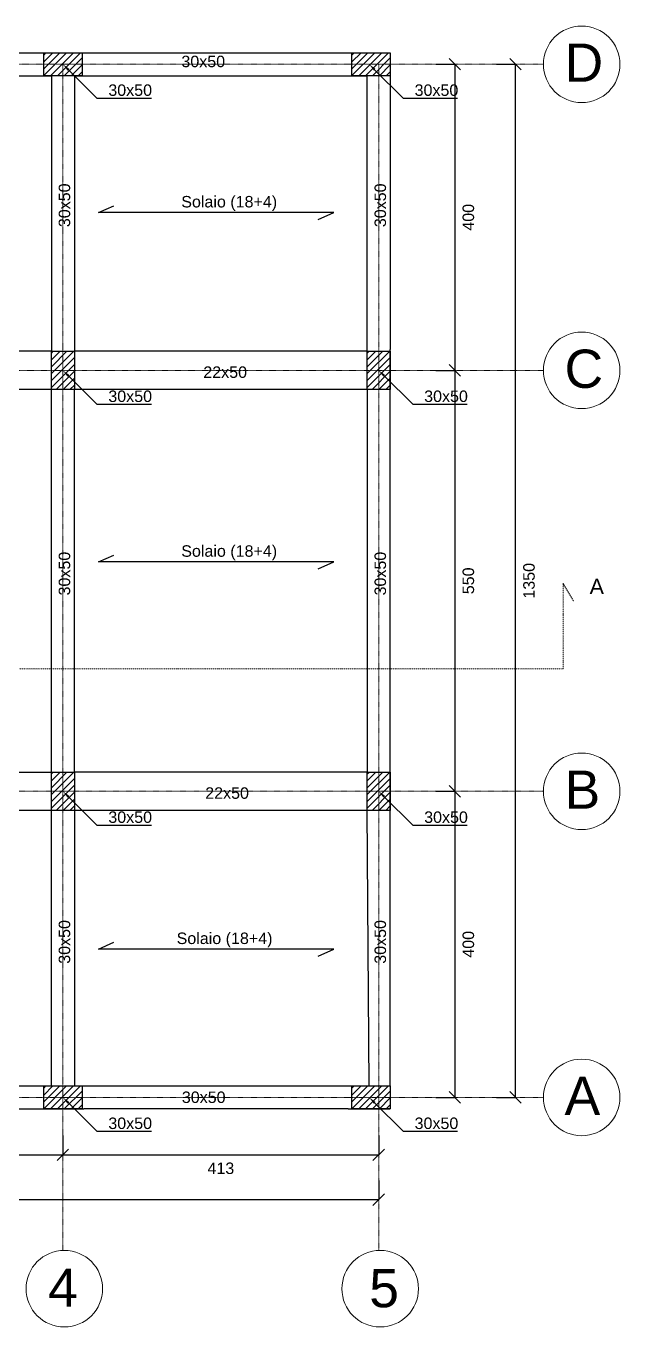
# Model space of a CAD drawing. Header units: millimetres. Extents: x -455371 to 117772, y -78417 to 116564.
# Drawn here: x -77249 to -69493, y -22450 to -5450 of the extents above; entities that cross this region are included whole.
import ezdxf
from ezdxf import colors
from ezdxf.entities.mleader import LeaderData, LeaderLine
from ezdxf.math import Vec2, Vec3

# ---------------------------------------------------------------- set-up
doc = ezdxf.new("R2010")
doc.units = ezdxf.units.MM
doc.linetypes.add('TRATTOPUNTO', pattern=[25.4, 12.7, -6.35, 0, -6.35])
doc.layers.get('0').update_dxf_attribs({"color": 255})
for name, color, linetype, lineweight in [('Cls', 7, 'Continuous', 25), ('fili fissi', 210, 'Continuous', 18), ('fili fissi tratteggiati', 210, 'TRATTOPUNTO', 18), ('quote', 5, 'Continuous', 15), ('Scritte', 7, 'Continuous', 15)]:
    doc.layers.add(name, color=color, linetype=linetype, lineweight=lineweight)
doc.layers.add('RETINI', color=253, linetype='Continuous')
doc.styles.get("Standard").update_dxf_attribs({"font": 'arial.ttf'})
doc.dimstyles.new('scala1 a 100', dxfattribs={"dimtxt": 150, "dimasz": 150, "dimexe": 0.18, "dimexo": 250, "dimgap": 100, "dimtad": 2, "dimdec": 0, "dimlfac": 0.1, "dimzin": 0, "dimdsep": 46, "dimtxsty": 'Standard', "dimblk": 'OBLIQUE', "dimcen": -100, "dimadec": 0, "dimazin": 0, "dimtfac": 1, "dimtdec": 0, "dimtofl": 0, "dimtmove": 0, "dimatfit": 3, "dimfxl": 250, "dimfxlon": 1, "dimtolj": 1, "dimtzin": 0, "dimarcsym": 0})

# ---------------------------------------------------------------- blocks, each defined once
blk = doc.blocks.new('_Oblique')
at = {"color": 0, "linetype": 'ByBlock', "lineweight": -2}
blk.add_line((-0.5, -0.5), (0.5, 0.5), dxfattribs=at)
blk = doc.blocks.new('*D2129')
at = {"layer": 'Defpoints', "color": 0, "transparency": 16777216}
for p in [(-72493, -5950), (-72493, -9950), (-71649, -9950)]:
    blk.add_point(p, dxfattribs=at)
at = {"layer": 'quote', "color": 0, "lineweight": -2, "transparency": 16777216}
for p, q in [((-71899, -5950), (-71649, -5950)), ((-71649, -5950), (-71649, -9950)), ((-71899, -9950), (-71649, -9950))]:
    blk.add_line(p, q, dxfattribs=at)
at = {"layer": 'quote', "color": 0, "lineweight": -2, "transparency": 16777216, "xscale": 150, "yscale": 150, "zscale": 150}
for p, rotation in [((-71649, -5950), 90), ((-71649, -9950), 270)]:
    blk.add_blockref('_Oblique', p, dxfattribs=dict(at, rotation=rotation))
at = {"layer": 'quote', "color": 0, "transparency": 16777216, "insert": (-71472, -7950), "char_height": 150, "attachment_point": 5, "rotation": 90}
blk.add_mtext('\\A1;400', dxfattribs=at)
blk = doc.blocks.new('*D2130')
at = {"layer": 'Defpoints', "color": 0, "transparency": 16777216}
for p in [(-72493, -9950), (-72643, -15450), (-71649, -15450)]:
    blk.add_point(p, dxfattribs=at)
at = {"layer": 'quote', "color": 0, "lineweight": -2, "transparency": 16777216}
for p, q in [((-71899, -9950), (-71649, -9950)), ((-71649, -9950), (-71649, -15450)), ((-71899, -15450), (-71649, -15450))]:
    blk.add_line(p, q, dxfattribs=at)
at = {"layer": 'quote', "color": 0, "lineweight": -2, "transparency": 16777216, "xscale": 150, "yscale": 150, "zscale": 150}
for p, rotation in [((-71649, -9950), 90), ((-71649, -15450), 270)]:
    blk.add_blockref('_Oblique', p, dxfattribs=dict(at, rotation=rotation))
at = {"layer": 'quote', "color": 0, "transparency": 16777216, "insert": (-71472, -12700), "char_height": 150, "attachment_point": 5, "rotation": 90}
blk.add_mtext('\\A1;550', dxfattribs=at)
blk = doc.blocks.new('*D2131')
at = {"layer": 'Defpoints', "color": 0, "transparency": 16777216}
for p in [(-72643, -15450), (-72643, -19450), (-71649, -19450)]:
    blk.add_point(p, dxfattribs=at)
at = {"layer": 'quote', "color": 0, "lineweight": -2, "transparency": 16777216}
for p, q in [((-71899, -15450), (-71649, -15450)), ((-71649, -15450), (-71649, -19450)), ((-71899, -19450), (-71649, -19450))]:
    blk.add_line(p, q, dxfattribs=at)
at = {"layer": 'quote', "color": 0, "lineweight": -2, "transparency": 16777216, "xscale": 150, "yscale": 150, "zscale": 150}
for p, rotation in [((-71649, -15450), 90), ((-71649, -19450), 270)]:
    blk.add_blockref('_Oblique', p, dxfattribs=dict(at, rotation=rotation))
at = {"layer": 'quote', "color": 0, "transparency": 16777216, "insert": (-71472, -17450), "char_height": 150, "attachment_point": 5, "rotation": 90}
blk.add_mtext('\\A1;400', dxfattribs=at)
blk = doc.blocks.new('*D2134')
at = {"layer": 'Defpoints', "color": 0, "transparency": 16777216}
for p in [(-82268, -19450), (-76768, -19450), (-76768, -20200)]:
    blk.add_point(p, dxfattribs=at)
at = {"layer": 'quote', "color": 0, "lineweight": -2, "transparency": 16777216}
for p, q in [((-82268, -19950), (-82268, -20200)), ((-76768, -19950), (-76768, -20200)), ((-82268, -20200), (-76768, -20200))]:
    blk.add_line(p, q, dxfattribs=at)
at = {"layer": 'quote', "color": 0, "lineweight": -2, "transparency": 16777216, "xscale": 150, "yscale": 150, "zscale": 150, "rotation": 180}
blk.add_blockref('_Oblique', (-82268, -20200), dxfattribs=at)
at = {"layer": 'quote', "color": 0, "lineweight": -2, "transparency": 16777216, "xscale": 150, "yscale": 150, "zscale": 150}
blk.add_blockref('_Oblique', (-76768, -20200), dxfattribs=at)
at = {"layer": 'quote', "color": 0, "transparency": 16777216, "insert": (-79518, -20377), "char_height": 150, "attachment_point": 5}
blk.add_mtext('\\A1;550', dxfattribs=at)
blk = doc.blocks.new('*D2135')
at = {"layer": 'Defpoints', "color": 0, "transparency": 16777216}
for p in [(-76768, -19450), (-72643, -19450), (-72643, -20200)]:
    blk.add_point(p, dxfattribs=at)
at = {"layer": 'quote', "color": 0, "lineweight": -2, "transparency": 16777216}
for p, q in [((-76768, -19950), (-76768, -20200)), ((-72643, -19950), (-72643, -20200)), ((-76768, -20200), (-72643, -20200))]:
    blk.add_line(p, q, dxfattribs=at)
at = {"layer": 'quote', "color": 0, "lineweight": -2, "transparency": 16777216, "xscale": 150, "yscale": 150, "zscale": 150, "rotation": 180}
blk.add_blockref('_Oblique', (-76768, -20200), dxfattribs=at)
at = {"layer": 'quote', "color": 0, "lineweight": -2, "transparency": 16777216, "xscale": 150, "yscale": 150, "zscale": 150}
blk.add_blockref('_Oblique', (-72643, -20200), dxfattribs=at)
at = {"layer": 'quote', "color": 0, "transparency": 16777216, "insert": (-74705, -20377), "char_height": 150, "attachment_point": 5}
blk.add_mtext('\\A1;413', dxfattribs=at)
blk = doc.blocks.new('*D2136')
at = {"layer": 'Defpoints', "color": 0, "transparency": 16777216}
for p in [(-90393, -19450), (-72643, -19450), (-72643, -20786)]:
    blk.add_point(p, dxfattribs=at)
at = {"layer": 'quote', "color": 0, "lineweight": -2, "transparency": 16777216}
for p, q in [((-90393, -20536), (-90393, -20786)), ((-72643, -20536), (-72643, -20786)), ((-90393, -20786), (-72643, -20786))]:
    blk.add_line(p, q, dxfattribs=at)
at = {"layer": 'quote', "color": 0, "lineweight": -2, "transparency": 16777216, "xscale": 150, "yscale": 150, "zscale": 150, "rotation": 180}
blk.add_blockref('_Oblique', (-90393, -20786), dxfattribs=at)
at = {"layer": 'quote', "color": 0, "lineweight": -2, "transparency": 16777216, "xscale": 150, "yscale": 150, "zscale": 150}
blk.add_blockref('_Oblique', (-72643, -20786), dxfattribs=at)
at = {"layer": 'quote', "color": 0, "transparency": 16777216, "insert": (-81518, -20963), "char_height": 150, "attachment_point": 5}
blk.add_mtext('\\A1;1775', dxfattribs=at)
blk = doc.blocks.new('*D2137')
at = {"layer": 'Defpoints', "color": 0, "transparency": 16777216}
for p in [(-72643, -5950), (-70856, -5950), (-72643, -19450)]:
    blk.add_point(p, dxfattribs=at)
at = {"layer": 'quote', "color": 0, "lineweight": -2, "transparency": 16777216}
for p, q in [((-71106, -5950), (-70856, -5950)), ((-70856, -19450), (-70856, -5950)), ((-71106, -19450), (-70856, -19450))]:
    blk.add_line(p, q, dxfattribs=at)
at = {"layer": 'quote', "color": 0, "lineweight": -2, "transparency": 16777216, "xscale": 150, "yscale": 150, "zscale": 150}
for p, rotation in [((-70856, -5950), 90), ((-70856, -19450), 270)]:
    blk.add_blockref('_Oblique', p, dxfattribs=dict(at, rotation=rotation))
at = {"layer": 'quote', "color": 0, "transparency": 16777216, "insert": (-70680, -12700), "char_height": 150, "attachment_point": 5, "rotation": 90}
blk.add_mtext('\\A1;1350', dxfattribs=at)

msp = doc.modelspace()

# ---------------------------------------------------------------- hatches: boundary and pattern name
at = {"layer": 'RETINI'}
h = msp.add_hatch(dxfattribs=at)
h.set_pattern_fill('ANSI31', color=256, scale=20)
h.set_pattern_definition([(45, (26489.58, -52022.914), (-44.90128, 44.90128), [])])
h.paths.add_polyline_path([(-76892.6, -5800.4), (-77017.6, -5800.4), (-77017.6, -6100.4), (-76892.6, -6100.4)])
h.paths.add_polyline_path([(-76517.6, -5800.4), (-76892.6, -5800.4), (-76892.6, -6100.4), (-76517.6, -6100.4)])
h = msp.add_hatch(dxfattribs=at)
h.set_pattern_fill('ANSI31', color=256, scale=20)
h.set_pattern_definition([(45, (30514.58, -52022.914), (-44.90128, 44.90128), [])])
h.paths.add_polyline_path([(-72867.6, -5800.4), (-72992.6, -5800.4), (-72992.6, -6100.4), (-72867.6, -6100.4)])
h.paths.add_polyline_path([(-72492.6, -5800.4), (-72867.6, -5800.4), (-72867.6, -6100.4), (-72492.6, -6100.4)])
h = msp.add_hatch(dxfattribs=at)
h.set_pattern_fill('ANSI31', color=256, scale=20)
h.set_pattern_definition([(45, (26614.58, -60022.914), (-44.90128, 44.90128), [])])
h.paths.add_polyline_path([(-76617.6, -9950.4), (-76767.6, -9950.4), (-76767.6, -10200.4), (-76617.6, -10200.4)])
h.paths.add_polyline_path([(-76767.6, -9950.4), (-76767.6, -9700.4), (-76917.6, -9700.4), (-76917.6, -10200.4), (-76767.6, -10200.4)])
h.paths.add_polyline_path([(-76617.6, -9700.4), (-76767.6, -9700.4), (-76767.6, -9950.4), (-76617.6, -9950.4)])
h = msp.add_hatch(dxfattribs=at)
h.set_pattern_fill('ANSI31', color=256, scale=20)
h.set_pattern_definition([(45, (30739.58, -60022.914), (-44.90128, 44.90128), [])])
h.paths.add_polyline_path([(-72492.6, -9950.4), (-72642.6, -9950.4), (-72642.6, -10200.4), (-72492.6, -10200.4)])
h.paths.add_polyline_path([(-72642.6, -9950.4), (-72642.6, -9700.4), (-72792.6, -9700.4), (-72792.6, -10200.4), (-72642.6, -10200.4)])
h.paths.add_polyline_path([(-72492.6, -9700.4), (-72642.6, -9700.4), (-72642.6, -9950.4), (-72492.6, -9950.4)])
h = msp.add_hatch(dxfattribs=at)
h.set_pattern_fill('ANSI31', color=256, scale=20)
h.set_pattern_definition([(45, (26614.58, -65522.914), (-44.90128, 44.90128), [])])
h.paths.add_polyline_path([(-76617.6, -15450.4), (-76767.6, -15450.4), (-76767.6, -15700.4), (-76617.6, -15700.4)])
h.paths.add_polyline_path([(-76767.6, -15450.4), (-76767.6, -15200.4), (-76917.6, -15200.4), (-76917.6, -15700.4), (-76767.6, -15700.4)])
h.paths.add_polyline_path([(-76617.6, -15200.4), (-76767.6, -15200.4), (-76767.6, -15450.4), (-76617.6, -15450.4)])
h = msp.add_hatch(dxfattribs=at)
h.set_pattern_fill('ANSI31', color=256, scale=20)
h.set_pattern_definition([(45, (30739.58, -65522.914), (-44.90128, 44.90128), [])])
h.paths.add_polyline_path([(-72492.6, -15450.4), (-72642.6, -15450.4), (-72642.6, -15700.4), (-72492.6, -15700.4)])
h.paths.add_polyline_path([(-72642.6, -15450.4), (-72642.6, -15200.4), (-72792.6, -15200.4), (-72792.6, -15700.4), (-72642.6, -15700.4)])
h.paths.add_polyline_path([(-72492.6, -15200.4), (-72642.6, -15200.4), (-72642.6, -15450.4), (-72492.6, -15450.4)])
h = msp.add_hatch(dxfattribs=at)
h.set_pattern_fill('ANSI31', color=256, scale=20)
h.set_pattern_definition([(45, (26489.58, -65522.914), (-44.90128, 44.90128), [])])
h.paths.add_polyline_path([(-76892.6, -19300.4), (-77017.6, -19300.4), (-77017.6, -19600.4), (-76892.6, -19600.4)])
h.paths.add_polyline_path([(-76517.6, -19300.4), (-76892.6, -19300.4), (-76892.6, -19600.4), (-76517.6, -19600.4)])
h = msp.add_hatch(dxfattribs=at)
h.set_pattern_fill('ANSI31', color=256, scale=20)
h.set_pattern_definition([(45, (30514.58, -65522.914), (-44.90128, 44.90128), [])])
h.paths.add_polyline_path([(-72867.6, -19300.4), (-72992.6, -19300.4), (-72992.6, -19600.4), (-72867.6, -19600.4)])
h.paths.add_polyline_path([(-72492.6, -19300.4), (-72867.6, -19300.4), (-72867.6, -19600.4), (-72492.6, -19600.4)])

# ---------------------------------------------------------------- linework, layer by layer
at = {"layer": 'Cls'}
for points in [[(-81992.6, -5800.4), (-77042.6, -5800.4)], [(-77042.6, -5800.4), (-76492.6, -5800.4)], [(-76492.6, -5800.4), (-73042.6, -5800.4)], [(-73042.6, -5800.4), (-72492.6, -5800.4)], [(-76617.6, -6100.4), (-72792.6, -6100.4)], [(-76617.6, -6100.4), (-76617.6, -9700.4)], [(-72792.6, -9700.4), (-72792.6, -6100.4)], [(-72492.6, -6100.4), (-72492.6, -9675.4)], [(-73432.3, -7977.8), (-73229.9, -7887.9), (-74767.6, -7887.9), (-76305.2, -7887.9), (-76102.8, -7798.1)], [(-72492.6, -15175.4), (-72492.6, -9675.4)], [(-76917.6, -10200.4), (-76917.6, -9700.4), (-76617.6, -9700.4), (-76617.6, -10200.4), (-76917.6, -10200.4)], [(-72792.6, -9700.4), (-76617.6, -9700.4)], [(-72792.6, -10200.4), (-72792.6, -9700.4), (-72492.6, -9700.4), (-72492.6, -10200.4), (-72792.6, -10200.4)], [(-76917.6, -10200.4), (-82117.6, -10200.4), (-82117.6, -15200.4), (-76917.6, -15200.4)], [(-76917.6, -15200.4), (-76917.6, -10200.4)], [(-76617.6, -15200.4), (-76617.6, -10200.4)], [(-72792.6, -10200.4), (-72792.6, -15200.4), (-76617.6, -15200.4)], [(-72792.6, -10200.4), (-76617.6, -10200.4)], [(-73432.3, -12542.3), (-73229.9, -12452.5), (-74767.6, -12452.5), (-76305.2, -12452.5), (-76102.8, -12362.7)], [(-76917.6, -15700.4), (-76917.6, -15200.4), (-76617.6, -15200.4), (-76617.6, -15700.4), (-76917.6, -15700.4)], [(-72792.6, -15700.4), (-72792.6, -15200.4), (-72492.6, -15200.4), (-72492.6, -15700.4), (-72792.6, -15700.4)], [(-72492.6, -19300.4), (-72492.6, -15175.4)], [(-76617.6, -15700.4), (-76617.6, -19300.4), (-72767.6, -19300.4), (-72792.7, -15699.6), (-76617.6, -15700.4)], [(-73432.3, -17602.8), (-73229.9, -17512.9), (-74767.6, -17512.9), (-76305.2, -17512.9), (-76102.8, -17423.1)], [(-82017.6, -19300.4), (-77017.6, -19300.4)], [(-82267.6, -19600.4), (-76767.6, -19600.4)], [(-77042.6, -19600.4), (-76492.6, -19600.4)], [(-73042.6, -19600.4), (-76492.6, -19600.4)], [(-73042.6, -19600.4), (-72492.6, -19600.4)]]:
    msp.add_lwpolyline(points, dxfattribs=at)
for points in [[(-76517.6, -5800.4), (-76517.6, -6100.4), (-77017.6, -6100.4), (-77017.6, -5800.4)], [(-72492.6, -5800.4), (-72492.6, -6100.4), (-72992.6, -6100.4), (-72992.6, -5800.4)], [(-76917.6, -9700.4), (-82117.6, -9700.4), (-82117.6, -6100.4), (-76917.6, -6100.4)], [(-76917.6, -15700.4), (-82117.6, -15700.4), (-82117.6, -19300.4), (-76917.6, -19300.4)], [(-76517.6, -19300.4), (-76517.6, -19600.4), (-77017.6, -19600.4), (-77017.6, -19300.4)], [(-72492.6, -19300.4), (-72492.6, -19600.4), (-72992.6, -19600.4), (-72992.6, -19300.4)]]:
    msp.add_lwpolyline(points, close=True, dxfattribs=at)
at = {"layer": 'fili fissi'}
for centre in [(-69992.6, -5950.4), (-69992.6, -9950.4), (-69992.6, -15450.4), (-69992.6, -19450.4), (-76749, -21950.1), (-72624, -21950.1)]:
    msp.add_circle(centre, 500, dxfattribs=at)
at = {"layer": 'fili fissi tratteggiati', "ltscale": 0.25}
for p, q in [((-90367.6, -5950.4), (-70492.6, -5950.4)), ((-90392.6, -9950.4), (-70492.6, -9950.4)), ((-70492.6, -15450.4), (-90517.6, -15450.4))]:
    msp.add_line(p, q, dxfattribs=at)
at = {"layer": 'fili fissi tratteggiati'}
for p, q in [((-70236.5, -13849.9), (-70236.5, -12730.7)), ((-70236.5, -12730.7), (-70097, -12968.6)), ((-91075, -13849.9), (-70236.5, -13849.9))]:
    msp.add_line(p, q, dxfattribs=at)
at = {"layer": 'fili fissi tratteggiati', "ltscale": 0.25}
for points in [[(-76767.6, -5950.4), (-76767.6, -21450.4)], [(-72642.6, -21450.4), (-72642.6, -5950.4)], [(-90367.6, -19450.4), (-70492.6, -19450.4)]]:
    msp.add_lwpolyline(points, dxfattribs=at)

# ---------------------------------------------------------------- texts
at = {"layer": 'Scritte', "attachment_point": 1}
for s, width, gutter_width, heights, insert, char_height in [('D', 937.472, 12.5, [0], (-70216.4, -5678.9), 500), ('30x50', 1161.595, 12.5, [0], (-75220.3, -5838.3), 150), ('Solaio (18+4)', 1399.609, 12.5, [0], (-75222.1, -7671.1), 150), ('C', 937.472, 12.5, [0], (-70216.4, -9678.9), 500), ('22x50', 1161.595, 12.5, [0], (-74934.1, -9898.3), 150), ('Solaio (18+4)', 1399.609, 12.5, [0], (-75222.1, -12235.6), 150), ('\\pxqc;A', 437.901, 0, [313.3], (-70014.2, -12672.2), 200), ('B', 937.472, 12.5, [0], (-70216.4, -15178.9), 500), ('22x50', 1161.595, 12.5, [0], (-74909.1, -15398.3), 150), ('Solaio (18+4)', 1399.609, 12.5, [0], (-75282.7, -17296.1), 150), ('A', 937.472, 12.5, [0], (-70216.4, -19178.9), 500), ('30x50', 1161.595, 12.5, [0], (-75214.5, -19373.1), 150), ('4', 937.472, 12.5, [0], (-76962.2, -21686.4), 500), ('5', 937.472, 12.5, [0], (-72767.4, -21692.7), 500)]:
    msp.add_mtext_dynamic_manual_height_columns(s, width=width, gutter_width=gutter_width, heights=heights, dxfattribs=dict(at, insert=insert, char_height=char_height))
at = {"layer": 'Scritte', "char_height": 150, "attachment_point": 1, "rotation": 90}
for insert in [(-76823, -8078.6), (-72698, -8078.6), (-76823, -12891.1), (-72698, -12891.1), (-76823, -17703.6), (-72698, -17703.6)]:
    msp.add_mtext_dynamic_manual_height_columns('30x50', width=1136.536, gutter_width=12.5, heights=[0], dxfattribs=dict(at, insert=insert))

# ---------------------------------------------------------------- dimensions: what is measured, and where the dimension line sits
at = {"layer": 'quote'}
for base, p1, p2, picture, middle in [((-70856.4, -5950.4), (-72642.6, -19450.4), (-72642.6, -5950.4), '*D2137', (-70679.8, -12700.4)), ((-71649, -9950.4), (-72492.6, -5950.4), (-72492.6, -9950.4), '*D2129', (-71472.4, -7950.4))]:
    dim = msp.add_linear_dim(base=base, p1=p1, p2=p2, angle=90, dimstyle='scala1 a 100', dxfattribs=at)
    dim.commit()
    dim.dimension.update_dxf_attribs({"geometry": picture, "text_midpoint": middle})
for base, p1, p2, picture, middle in [((-71649, -15450.4), (-72492.6, -9950.4), (-72642.6, -15450.4), '*D2130', (-71472.4, -12700.4)), ((-71649, -19450.4), (-72642.6, -15450.4), (-72642.6, -19450.4), '*D2131', (-71472.4, -17450.4))]:
    dim = msp.add_linear_dim(base=base, p1=p1, p2=p2, angle=90, dimstyle='scala1 a 100', override={"dimtmove": 1}, dxfattribs=at)
    dim.commit()
    dim.dimension.update_dxf_attribs({"geometry": picture, "text_midpoint": middle})
dim = msp.add_linear_dim(base=(-72642.6, -20786.3), p1=(-90392.6, -19450.4), p2=(-72642.6, -19450.4), dimstyle='scala1 a 100', dxfattribs=at)
dim.commit()
dim.dimension.update_dxf_attribs({"geometry": '*D2136', "text_midpoint": (-81517.6, -20962.9)})
for base, p1, p2, picture, middle in [((-76767.6, -20200.1), (-82267.6, -19450.4), (-76767.6, -19450.4), '*D2134', (-79517.6, -20376.6)), ((-72642.5538952, -20200.0565188), (-76767.5538952, -19450.4367595), (-72642.5538952, -19450.4367595), '*D2135', (-74705.0538952, -20376.6936266))]:
    dim = msp.add_linear_dim(base=base, p1=p1, p2=p2, dimstyle='scala1 a 100', override={"dimtmove": 1}, dxfattribs=at)
    dim.commit()
    dim.dimension.update_dxf_attribs({"geometry": picture, "text_midpoint": middle})

# ---------------------------------------------------------------- leaders
ml = msp.add_multileader_mtext('Standard', dxfattribs=at)
ml.set_content('30x50', color=256)
ml.set_leader_properties()
ml.build(insert=Vec2(0, 0))
ml.multileader.update_dxf_attribs({"text_left_attachment_type": 6, "text_right_attachment_type": 6, "dogleg_length": 100, "arrow_head_size": 100})
ctx = ml.context
ctx.base_point, ctx.char_height, ctx.arrow_head_size, ctx.landing_gap_size, ctx.plane_origin = Vec3(-76224.7, -6393.3), 150, 100, 50, Vec3(-76767.6, -5950.4)
ctx.left_attachment, ctx.right_attachment = 6, 6
notes = []
notes.append((ctx, [(0, (1, 1, 0), (-76324.7, -6393.3), (1, 0), 100, [(0, [(-76767.6, -5950.4), (-76324.7, -6393.3)], 0, [])])]))
ctx.mtext.insert, ctx.mtext.flow_direction = Vec3(-76174.7, -6213.3), 5
ml = msp.add_multileader_mtext('Standard', dxfattribs=at)
ml.set_content('30x50', color=256)
ml.set_leader_properties()
ml.build(insert=Vec2(0, 0))
ml.multileader.update_dxf_attribs({"text_left_attachment_type": 6, "text_right_attachment_type": 6, "dogleg_length": 100, "arrow_head_size": 100})
ctx = ml.context
ctx.base_point, ctx.char_height, ctx.arrow_head_size, ctx.landing_gap_size, ctx.plane_origin = Vec3(-72224.7, -6393.3), 150, 100, 50, Vec3(-72767.6, -5950.4)
ctx.left_attachment, ctx.right_attachment = 6, 6
notes.append((ctx, [(0, (1, 1, 0), (-72324.7, -6393.3), (1, 0), 100, [(0, [(-72767.6, -5950.4), (-72324.7, -6393.3)], 0, [])])]))
ctx.mtext.insert, ctx.mtext.flow_direction = Vec3(-72174.7, -6213.3), 5
ml = msp.add_multileader_mtext('Standard', dxfattribs=at)
ml.set_content('30x50', color=256)
ml.set_leader_properties()
ml.build(insert=Vec2(0, 0))
ml.multileader.update_dxf_attribs({"text_left_attachment_type": 6, "text_right_attachment_type": 6, "dogleg_length": 100, "arrow_head_size": 100})
ctx = ml.context
ctx.base_point, ctx.char_height, ctx.arrow_head_size, ctx.landing_gap_size, ctx.plane_origin = Vec3(-76224.7, -10393.3), 150, 100, 50, Vec3(-76767.6, -9950.4)
ctx.left_attachment, ctx.right_attachment = 6, 6
notes.append((ctx, [(0, (1, 1, 0), (-76324.7, -10393.3), (1, 0), 100, [(0, [(-76767.6, -9950.4), (-76324.7, -10393.3)], 0, [])])]))
ctx.mtext.insert, ctx.mtext.flow_direction = Vec3(-76174.7, -10213.3), 5
ml = msp.add_multileader_mtext('Standard', dxfattribs=at)
ml.set_content('30x50', color=256)
ml.set_leader_properties()
ml.build(insert=Vec2(0, 0))
ml.multileader.update_dxf_attribs({"text_left_attachment_type": 6, "text_right_attachment_type": 6, "dogleg_length": 100, "arrow_head_size": 100})
ctx = ml.context
ctx.base_point, ctx.char_height, ctx.arrow_head_size, ctx.landing_gap_size, ctx.plane_origin = Vec3(-72099.7, -10393.3), 150, 100, 50, Vec3(-72642.6, -9950.4)
ctx.left_attachment, ctx.right_attachment = 6, 6
notes.append((ctx, [(0, (1, 1, 0), (-72199.7, -10393.3), (1, 0), 100, [(0, [(-72642.6, -9950.4), (-72199.7, -10393.3)], 0, [])])]))
ctx.mtext.insert, ctx.mtext.flow_direction = Vec3(-72049.7, -10213.3), 5
ml = msp.add_multileader_mtext('Standard', dxfattribs=at)
ml.set_content('30x50', color=256)
ml.set_leader_properties()
ml.build(insert=Vec2(0, 0))
ml.multileader.update_dxf_attribs({"text_left_attachment_type": 6, "text_right_attachment_type": 6, "dogleg_length": 100, "arrow_head_size": 100})
ctx = ml.context
ctx.base_point, ctx.char_height, ctx.arrow_head_size, ctx.landing_gap_size, ctx.plane_origin = Vec3(-76224.7, -15893.3), 150, 100, 50, Vec3(-76767.6, -15450.4)
ctx.left_attachment, ctx.right_attachment = 6, 6
notes.append((ctx, [(0, (1, 1, 0), (-76324.7, -15893.3), (1, 0), 100, [(0, [(-76767.6, -15450.4), (-76324.7, -15893.3)], 0, [])])]))
ctx.mtext.insert, ctx.mtext.flow_direction = Vec3(-76174.7, -15713.3), 5
ml = msp.add_multileader_mtext('Standard', dxfattribs=at)
ml.set_content('30x50', color=256)
ml.set_leader_properties()
ml.build(insert=Vec2(0, 0))
ml.multileader.update_dxf_attribs({"text_left_attachment_type": 6, "text_right_attachment_type": 6, "dogleg_length": 100, "arrow_head_size": 100})
ctx = ml.context
ctx.base_point, ctx.char_height, ctx.arrow_head_size, ctx.landing_gap_size, ctx.plane_origin = Vec3(-72099.7, -15893.3), 150, 100, 50, Vec3(-72642.6, -15450.4)
ctx.left_attachment, ctx.right_attachment = 6, 6
notes.append((ctx, [(0, (1, 1, 0), (-72199.7, -15893.3), (1, 0), 100, [(0, [(-72642.6, -15450.4), (-72199.7, -15893.3)], 0, [])])]))
ctx.mtext.insert, ctx.mtext.flow_direction = Vec3(-72049.7, -15713.3), 5
ml = msp.add_multileader_mtext('Standard', dxfattribs=at)
ml.set_content('30x50', color=256)
ml.set_leader_properties()
ml.build(insert=Vec2(0, 0))
ml.multileader.update_dxf_attribs({"text_left_attachment_type": 6, "text_right_attachment_type": 6, "dogleg_length": 100, "arrow_head_size": 100})
ctx = ml.context
ctx.base_point, ctx.char_height, ctx.arrow_head_size, ctx.landing_gap_size, ctx.plane_origin = Vec3(-76224.7, -19893.3), 150, 100, 50, Vec3(-76767.6, -19450.4)
ctx.left_attachment, ctx.right_attachment = 6, 6
notes.append((ctx, [(0, (1, 1, 0), (-76324.7, -19893.3), (1, 0), 100, [(0, [(-76767.6, -19450.4), (-76324.7, -19893.3)], 0, [])])]))
ctx.mtext.insert, ctx.mtext.flow_direction = Vec3(-76174.7, -19713.3), 5
ml = msp.add_multileader_mtext('Standard', dxfattribs=at)
ml.set_content('30x50', color=256)
ml.set_leader_properties()
ml.build(insert=Vec2(0, 0))
ml.multileader.update_dxf_attribs({"text_left_attachment_type": 6, "text_right_attachment_type": 6, "dogleg_length": 100, "arrow_head_size": 100})
ctx = ml.context
ctx.base_point, ctx.char_height, ctx.arrow_head_size, ctx.landing_gap_size, ctx.plane_origin = Vec3(-72224.7, -19893.3), 150, 100, 50, Vec3(-72767.6, -19450.4)
ctx.left_attachment, ctx.right_attachment = 6, 6
notes.append((ctx, [(0, (1, 1, 0), (-72324.7, -19893.3), (1, 0), 100, [(0, [(-72767.6, -19450.4), (-72324.7, -19893.3)], 0, [])])]))
ctx.mtext.insert, ctx.mtext.flow_direction = Vec3(-72174.7, -19713.3), 5
for ctx, leaders in notes:
    for number, flags, end, landing, length, lines in leaders:
        leader = LeaderData()
        leader.index, (leader.has_last_leader_line, leader.has_dogleg_vector, leader.attachment_direction) = number, flags
        leader.last_leader_point, leader.dogleg_vector, leader.dogleg_length = Vec3(end), Vec3(landing), length
        for number, points, colour, breaks in lines:
            line = LeaderLine()
            line.index, line.vertices, line.color, line.breaks = number, Vec3.list(points), colors.encode_raw_color(colour), breaks
            leader.lines.append(line)
        ctx.leaders.append(leader)

doc.saveas('drawing.dxf')
